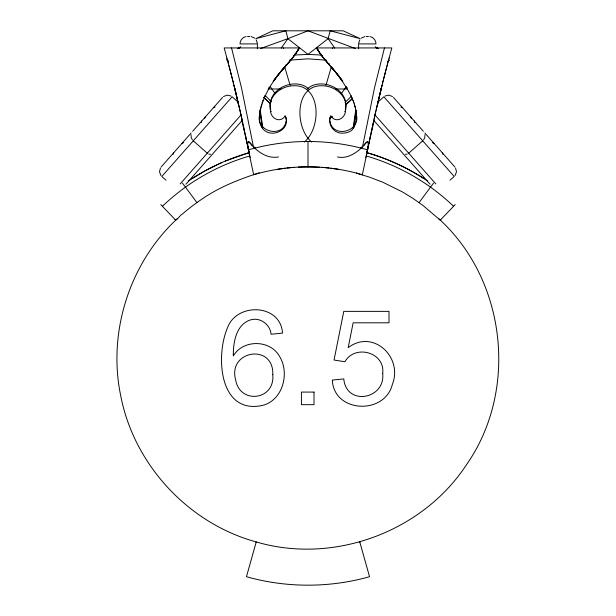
<?xml version="1.0" encoding="UTF-8"?>
<svg xmlns="http://www.w3.org/2000/svg" width="616" height="616" viewBox="0 0 616 616"><rect width="100%" height="100%" fill="white"/><g stroke="black" fill="none" stroke-linecap="round" stroke-linejoin="round"><path stroke-width="0.92" d="M239.231 48.541L239.231 47.933M283.614 48.564L283.622 47.933M191.037 134.781L191.214 137.553L192.408 139.94M283.275 68.715C273.666 79.895 265.15 92.469 261.253 106.876C259.367 114.06 257.734 123.092 263.171 129.167C271.956 138.993 291.614 129.298 285.131 115.877M259.59 114.822C255.232 131.809 283.506 138.931 286.124 120.867M345.745 106.352C347.178 87.934 320.104 76.854 307.168 89.012M329.868 119.196L330.099 117.202M259.652 114.06L260.091 110.641M345.707 106.868L345.283 109.586M356.102 110.641L355.825 112.612M240.024 43.243C240.279 40.002 242.881 37.137 246.092 36.59M358.635 43.243L359.821 39.84M353.191 128.19L355.702 110.156M355.648 113.898L355.709 113.483M355.817 112.689L355.517 114.822M355.409 115.592L355.501 114.961M355.486 115.069L355.84 114.368M355.247 116.747L355.116 117.602M355.224 116.878L355.332 116.131M355.317 116.231L355.432 115.431M354.985 118.526L354.354 122.854M354.908 119.073L355.132 117.533M356.71 172.78L356.941 173.342L369.138 177.015L382.667 182.167L402.31 191.869L412.82 198.29L422.892 205.382L440.263 220.158L455.224 204.581M354.446 122.222L353.707 127.158M330.869 115.877C326.927 124.216 333.941 133.88 342.981 133.164C347.424 133.056 353.592 131.069 353.884 125.995M337.506 156.964C347.062 159.097 355.971 153.253 362.524 146.908L374.436 88.142L384.453 47.933M260.268 109.71L260.622 108.039M365.919 157.373L366.79 153.122M366.728 153.446L368.306 145.83M367.621 149.857L367.883 147.871M367.105 151.605L367.506 149.68M368.414 145.368L368.738 143.821M368.075 146.954L368.537 144.752M367.86 147.979C368.838 142.743 368.245 138.816 363.779 145.299M369.161 141.811L369.977 137.969M362.339 174.744L367.629 149.865M368.845 143.312L369.23 141.495M368.661 144.19L368.899 143.043M370.216 136.86L371.34 131.67M369.885 138.407L370.27 136.621M371.818 129.445L372.226 127.581M371.386 131.447L371.887 129.129M371.217 132.217L371.494 130.931M372.896 124.509L373.073 123.708M372.565 126.026L372.903 124.486M372.603 125.833L372.195 127.704M373.442 122.045L373.889 120.004M373.219 123.046L373.581 121.391M373.003 124.016L373.242 122.931M374.351 117.926L374.613 116.755M374.097 119.073L374.443 117.525M373.758 120.621L374.205 118.603M375.136 114.43L375.306 113.66M374.928 115.354L375.167 114.276M374.59 116.878L374.959 115.207M374.559 116.994L374.659 116.57M366.913 152.552L374.043 120.759M377.8 104.027L381.928 85.624M375.637 112.204L375.883 111.134M375.383 113.329L375.668 112.058M375.229 114.022L375.483 112.89M376.338 109.124L376.468 108.539M376.091 110.21L376.576 108.085M375.837 111.342L376.184 109.794M376.715 107.477L376.984 106.314M376.538 108.247L377.339 104.766M377.608 103.604L377.3 104.92M376.938 106.499L377.161 105.544M377.877 102.449L378.101 101.494M377.7 103.219L378.648 99.168M377.5 104.081L377.754 102.98M378.055 101.671L378.286 100.708M378.771 98.637L378.971 97.805M378.601 99.376L380.01 93.439M379.24 96.65L379.61 95.103M379.025 97.574L379.148 97.035M379.702 94.718L379.895 93.94M380.264 92.392L380.388 91.876M380.141 92.908L380.511 91.384M379.987 93.555L380.241 92.492M379.872 94.017L380.034 93.347M380.703 90.606L381.035 89.251M380.549 91.237L380.765 90.352M380.449 91.638L380.626 90.914M381.111 88.912L381.212 88.527M380.973 89.497L381.196 88.588M380.734 90.467L380.865 89.921M381.512 87.303L381.404 87.757M381.25 88.373L381.435 87.626M381.15 88.781L381.312 88.119M381.781 86.209L382.498 83.353M381.658 86.733L381.835 86.017M381.55 87.164L381.681 86.617M381.974 85.431L382.074 85.047M260.876 107.015L261.176 105.852M382.659 82.729L383.044 81.181M382.459 83.499L383.244 80.411M383.221 80.488L383.468 79.533M294.818 55.024L308 54.393L328.128 38.662L330.137 30.8L360.175 38.662L343.174 30.8L272.826 30.8L255.825 38.662L285.863 30.8L287.872 38.662L308 54.393L321.182 55.024M383.637 78.863L384.238 76.546M383.445 79.633L385.038 73.45M384.638 74.998L384.838 74.22M385.416 72.01L385.662 71.071M385.169 72.942L385.439 71.903M384.923 73.882L385.239 72.673M386.255 68.807L386.863 66.489M386.024 69.67L386.27 68.746M385.847 70.355L386.047 69.585M385.647 71.133L385.901 70.139M387.071 65.719L387.895 62.624M386.763 66.882L387.125 65.519M386.394 68.276L386.517 67.814M388.303 61.076L389.135 57.981M387.841 62.824L388.326 60.999M387.364 64.626L387.479 64.172M389.058 58.258L391.822 47.933L316.431 47.933L321.398 55.509L328.852 64.257M256.11 542.396L256.241 541.926C188.55 523.469 134.211 464.972 120.782 396.103C107.415 332.424 129.506 263.001 177.216 218.749M325.956 85.308L331.331 66.905M261.523 104.635L261.708 104.027M344.837 111.25L344.683 111.712M201.24 122.553L201.763 120.967M262.093 102.803L262.293 102.194M262.716 100.962L262.94 100.346M252.26 145.33C247.64 138.654 247.209 142.85 248.14 147.979M263.887 97.89L264.133 97.274M173.034 154.362L173.72 152.737M204.504 118.711L205.19 117.086M264.518 96.358L264.788 95.749M160.46 167.922L159.513 171.833L160.938 175.591M268.853 87.626L269.107 87.187M298.29 49.804L299.345 47.933L296.635 52.398M298.129 50.073L297.813 50.589M346.292 86.556L341.372 93.64M297.651 50.851L294.81 54.947M423.592 139.94L424.786 137.553L424.963 134.781M455.062 175.591L456.487 171.833L455.54 167.922M299.214 47.933L298.49 49.049M297.751 50.15L298.121 49.603M296.458 52.66L292.862 57.465M281.227 48.102L287.872 38.662L308 30.8L355.27 48.495M296.627 51.775L297.004 51.243M276.268 77.262L273.211 81.273M419.096 202.572L433.51 183.152M275.668 78.055L273.342 81.273L284.076 67.36M294.679 54.431L295.072 53.908M294.625 55.201L294.24 55.702M285.955 64.926L286.325 64.441M293.47 56.01L293.878 55.486M353.546 128.351C362.947 108.555 346.123 86.163 334.596 70.909M278.055 74.975L276.43 77.046L278.578 74.32M293.008 57.28L299.569 47.933L224.178 47.933L226.942 58.258M293.886 56.441L287.803 63.502M367.567 141.372L362.524 146.908M292.592 57.804L289.62 61.384M292.662 57.719L290.821 59.96M278.794 74.051L279.233 73.52M278.879 73.951L280.103 72.457M279.448 73.258L280.78 71.648M280.326 72.188L283.984 67.899M281.004 71.387L281.681 70.578M281.905 70.316L282.359 69.777M289.751 61.223L288.889 62.239M288.457 62.74L288.019 63.248M289.343 61.939L287.364 64.002M282.636 69.67L284.846 66.898M283.961 67.922L283.506 68.453M284.184 67.66L287.025 64.395M287.148 64.257L287.888 63.394M286.463 65.042L287.795 63.725M284.238 67.806L284.646 67.344M285.046 66.882L287.017 64.626M161.192 166.921L191.091 133.056M192.669 131.27L222.561 97.405M180.165 183.93L241.349 114.614M185.916 184.23L242.288 120.374M387.849 61.554L389.289 59.975L387.733 61.477M440.263 220.158L440.833 219.565M304.235 142.111C322.314 127.281 321.236 81.05 290.159 86.086C278.74 87.626 267.513 97.959 270.409 110.195C270.37 118.18 280.018 123.816 285.123 115.985M345.052 102.556L351.159 96.45M289.766 60.545L290.221 60.099L289.766 60.16M160.776 204.581L173.658 218.01C176.361 223.185 179.356 215.277 182.328 214.114C188.912 208.37 195.88 203.088 203.18 198.29C220.151 186.656 240.51 178.856 259.29 172.78M162.424 206.291C186.894 182.79 217.148 165.373 249.75 155.979M352.344 98.676L345.353 105.144L352.306 98.676M377.57 102.379L383.876 96.812L454.2 176.476L449.996 180.188M408.708 153.199L422.73 140.825M361.939 146.931L360.63 148.017M361.361 38.13L364.71 36.59M188.619 180.873C206.891 168.591 227.042 159.105 248.179 152.937M223.462 96.558L227.219 95.126L231.123 96.081M191.676 178.825L204.743 170.994L221.799 162.547M329.498 118.418L332.686 116.586M237.537 48.556L240.856 46.754M213.475 107.708L214.984 106.984M181.997 143.359L183.506 142.635M384.877 96.081L388.781 95.126L392.538 96.558M225.302 161.038L248.964 152.714M260.73 48.495L287.872 38.662M253.669 174.744C270.216 169.839 287.441 167.19 304.697 166.89M248.379 149.857C267.205 144.467 286.779 141.649 306.368 141.495M407.268 154.069L405.451 154.331M278.494 156.964C265.819 159.205 255.563 150.05 248.433 141.372M277.816 169.254L285.223 168.222M290.067 60.122L308 58.836L325.933 60.16M287.079 168.006L290.806 167.637M260.16 114.368L260.514 115.053M292.669 167.475L294.54 167.336M298.283 167.105L307.661 166.859M304.905 166.882L306.552 166.867M305.451 141.503L307.654 141.488M306.599 141.495L308.231 141.488M306.76 166.859L308.208 166.859M247.486 36.467L249.896 36.467M366.104 36.467L368.514 36.467M240.001 43.913L257.388 43.913L257.388 48.718M375.999 43.913L358.612 43.913L358.612 48.718M342.789 81.273L331.947 67.383M268.075 88.989L281.035 88.989M335.296 88.989L347.54 88.989M308.131 141.488L309.17 141.495M308.123 166.859L309.032 166.859M308.346 141.488L310.549 141.503M308.339 166.859L319.589 167.213M309.632 141.495C329.19 141.649 348.718 144.46 367.521 149.827M309.448 166.867L310.887 166.882M311.303 166.89C328.559 167.19 345.784 169.839 362.331 174.744M210.549 154.331L208.732 154.069M321.46 167.336L323.331 167.475M325.194 167.637L328.921 168.006M330.777 168.222L338.184 169.254M325.687 59.983L326.264 60.206M369.908 36.59C373.119 37.137 375.721 40.002 375.976 43.243M251.29 36.59L254.639 38.13M367.036 152.714C387.287 158.505 406.645 167.375 424.324 178.825M366.25 155.979C398.852 165.373 429.106 182.79 453.576 206.291M367.213 152.753L368.822 153.222M369.392 153.407C389.959 159.583 409.563 168.899 427.381 180.873M401.024 106.991L402.525 107.7M432.494 142.643L433.995 143.351M375.144 46.754L378.463 48.556M255.37 148.017L254.061 146.931M238.43 102.379L232.124 96.812L161.8 176.476L166.004 180.188M193.27 140.825L207.292 153.199M263.787 97.39L270.632 103.85M263.756 97.39L270.593 103.85M308.832 89.012C295.896 76.854 268.822 87.934 270.255 106.352M438.785 218.749C506.213 279.818 518.657 390.082 466.535 464.641C422.468 532.016 333.449 564.741 256.241 541.926L246.454 576.707C286.463 587.995 329.545 587.995 369.546 576.707L359.759 541.926L359.883 542.388M265.473 95.773L271.464 101.879L270.062 100.524M330.877 115.985C336.067 123.924 345.73 118.026 345.622 110.01C348.448 97.505 336.644 87.203 325.017 85.947C294.494 82.097 294.001 127.435 311.765 142.111M175.167 219.565L175.737 220.158M393.439 97.405L423.331 131.27M424.909 133.056L454.808 166.921M374.651 114.614L435.835 183.93M373.712 120.374L430.083 184.23M329.375 65.073L330.546 66.42M328.975 64.395L330.954 66.882M328.983 64.626L328.205 63.725M329.537 65.042L328.112 63.394M330.908 66.613L331.762 67.806M331.131 66.874L331.816 67.66M331.154 66.898L332.163 68.276M328.413 63.748L327.242 62.393M332.039 67.922L332.563 68.738M332.016 67.899L334.55 71.056M332.725 68.715L332.963 69.208M332.956 68.984L333.364 69.67M327.327 62.493L323.408 57.804M327.111 62.239L326.68 61.731M333.41 69.516L333.764 70.139M333.641 69.777L334.095 70.316M326.465 61.477L325.818 60.714M334.319 70.578L334.996 71.387M335.22 71.648L335.674 72.188M325.179 59.96L324.355 58.967M335.443 71.918L336.552 73.258M335.897 72.457L337.121 73.951M324.147 58.72L323.338 57.719M336.767 73.52L337.206 74.051M337.422 74.32L342.658 81.273L340.363 78.093M323.138 57.465L321.375 55.201M337.945 74.975L339.57 77.046M322.992 57.28L319.542 52.66M328.959 63.525L329.337 64.002M322.122 55.486L322.53 56.01M320.928 53.908L321.321 54.431M321.19 54.947L318.349 50.851M182.49 183.152L196.904 202.572M275.144 93.64L270.247 86.61M328.128 38.662L334.773 48.102M318.996 51.243L319.373 51.775M319.365 52.398L316.655 47.933L317.71 49.804M317.879 49.603L318.249 50.15M317.51 49.049L316.786 47.933M318.187 50.589L317.871 50.073M256.179 39.84L257.365 43.243M346.893 87.187L347.147 87.626M351.212 95.749L351.482 96.358M442.28 152.737L442.966 154.362M410.81 117.086L411.496 118.711M351.867 97.274L352.113 97.89M353.06 100.346L353.284 100.962M271.317 111.712L271.163 111.25M414.237 120.967L414.76 122.553M353.707 102.194L353.907 102.803M354.292 104.027L354.477 104.635M284.684 66.851L290.128 85.301M354.824 105.852L355.124 107.015M231.547 47.933L241.564 88.142L253.476 146.908M226.865 57.981L227.697 61.076M227.674 60.999L228.159 62.824M228.105 62.624L228.313 63.394M228.282 63.279L228.929 65.719M228.875 65.519L229.237 66.882M229.137 66.489L229.36 67.352M229.337 67.26L229.545 68.037M229.483 67.814L229.745 68.807M229.73 68.746L229.976 69.67M229.953 69.585L230.153 70.355M230.099 70.139L230.353 71.133M230.338 71.071L230.584 72.01M230.561 71.903L230.831 72.942M230.761 72.673L231.077 73.882M230.962 73.45L232.047 77.624M231.162 74.22L231.362 74.998M231.762 76.546L232.555 79.633M232.163 78.086L232.363 78.863M232.532 79.533L232.779 80.488M232.756 80.411L233.017 81.443M232.956 81.181L234.219 86.217M233.148 81.959L233.541 83.499M233.926 85.047L234.026 85.431M234.165 86.017L234.288 86.486M234.311 86.594L234.488 87.303M234.411 86.979L234.596 87.757M234.565 87.626L234.75 88.373M234.688 88.119L234.889 88.912M234.804 88.588L235.027 89.497M234.965 89.251L235.173 90.075L235.066 89.651M235.135 89.921L235.297 90.606M235.235 90.352L235.451 91.237M235.374 90.914L235.551 91.645M235.489 91.384L235.736 92.385M235.659 92.069L235.859 92.908M235.759 92.492L235.99 93.439M235.92 93.17L236.013 93.555M235.966 93.347L236.444 95.334M236.113 93.948L236.298 94.718M236.39 95.103L236.898 97.243M236.567 95.85L236.76 96.65M236.852 97.035L238.123 102.449M237.029 97.805L237.229 98.637M237.214 98.56L237.399 99.376M237.761 100.901L237.945 101.671M238.022 102.025L238.3 103.219M238.246 102.98L238.5 104.081M238.469 103.95L238.7 104.92M238.661 104.766L238.923 105.898M355.378 108.039L355.732 109.71M238.839 105.544L239.662 109.124M239.016 106.314L239.285 107.477M239.37 107.862L239.462 108.247M239.601 108.87L239.909 110.21M239.816 109.794L239.994 110.564M239.947 110.387L240.163 111.342M240.117 111.134L240.363 112.204M240.332 112.058L240.617 113.329M240.517 112.89L240.864 114.43M240.833 114.276L241.072 115.354M241.041 115.207L241.249 116.131M234.072 85.624L238.2 104.027M241.957 120.759L249.087 152.552M241.179 115.839L241.41 116.878M241.341 116.57L241.649 117.926M241.557 117.525L241.903 119.073M241.795 118.603L241.972 119.396M241.88 118.965L242.242 120.621M242.111 120.004L242.558 122.045M242.419 121.391L242.781 123.046M242.758 122.938L243.435 126.034M243.397 125.833L243.605 126.804M243.52 126.411L243.782 127.627M243.774 127.581L244.182 129.445M244.113 129.129L245.784 136.86M270.717 109.586L270.293 106.868M244.444 130.669L244.614 131.447M245.73 136.621L246.115 138.407M246.023 137.969L246.3 139.285M246.277 139.178L246.839 141.811M246.77 141.495L247.155 143.312M248.371 149.865L253.661 174.744M247.101 143.043L247.586 145.368M247.463 144.752L247.925 146.954M248.117 147.871L248.541 149.896M248.494 149.68L248.895 151.605M247.694 145.83L249.272 153.446M249.21 153.122L249.403 154.069M249.334 153.723L249.542 154.731M249.519 154.647L250.081 157.373M355.909 110.641L356.348 114.06M285.901 117.202L286.132 119.196M262.478 128.39L262.116 125.995M262.162 126.288L262.293 127.158M262.193 126.519L261.669 123.023M261.554 122.222L261.708 123.262M261.646 122.854L261.015 118.526M260.891 117.702L261.092 119.073M260.753 116.747L260.884 117.602M260.784 116.909L260.568 115.431M260.499 114.961L260.591 115.592M260.214 109.563L262.724 127.527M260.483 114.822L260.183 112.689M260.291 113.483L260.352 113.898M260.229 113.051L259.898 110.641M329.876 120.867C332.494 138.931 360.768 131.809 356.41 114.822M332.378 47.933L332.386 48.564M376.769 47.933L376.769 48.541M308 141.488L308 166.859M233.318 354.215L233.295 355.956C243.066 339.216 270.255 339.462 279.649 356.556C289.859 373.219 282.844 400.161 262.709 405.382C218.78 415.045 215.508 355.401 227.535 327.681C236.875 302.156 280.704 303.819 282.528 333.117L271.079 334.265C270.201 324.085 259.521 316.585 249.734 320.158C236.344 325.055 233.387 341.649 233.318 354.215M272.796 374.713C275.113 400.392 239.832 404.589 235.659 379.918C227.381 350.219 274.074 342.927 272.796 374.713M382.705 373.496C385.477 399.507 346.2 406.291 343.782 378.917L332.332 380.064C333.749 413.005 384.561 415.238 392.315 384.561C403.303 357.303 373.073 328.636 348.186 347.67L353.137 322.815L389.004 322.815L389.004 311.365L343.782 311.365L334.049 360.029L344.921 361.746C354.778 344.028 385.346 352.121 382.705 373.496M228.267 61.138L226.711 59.706L228.267 61.13M314.014 392.084L301.416 392.084L301.416 404.681L314.014 404.681L314.014 392.084"/></g></svg>
